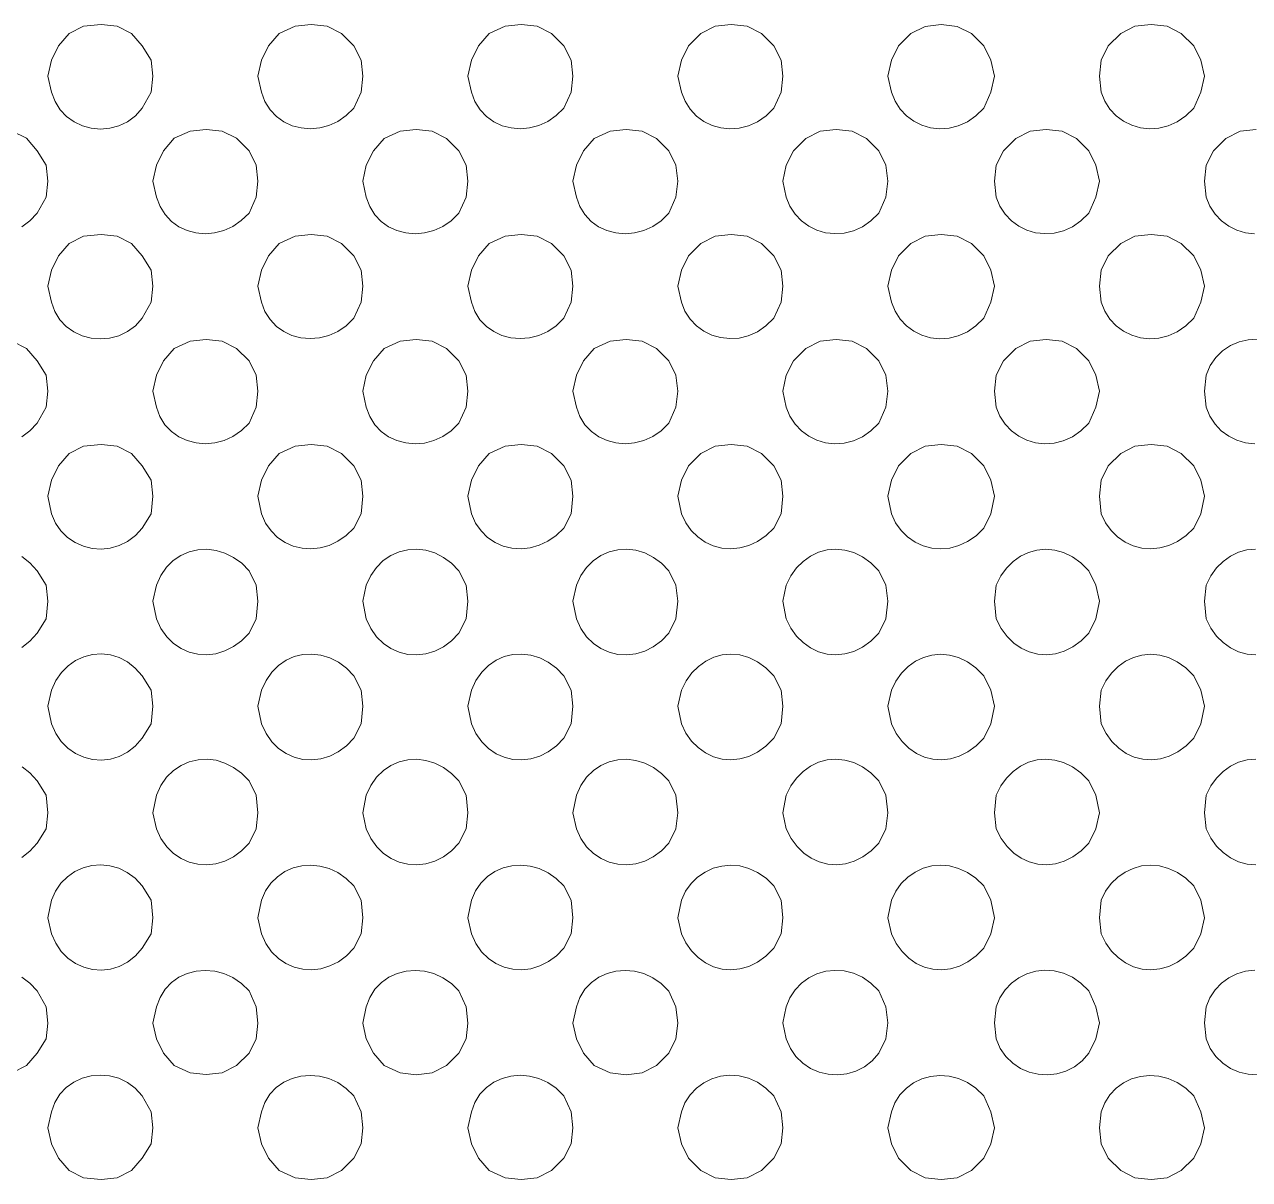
# Model space of a CAD drawing. Extents: x 0 to 248, y -13 to 228.
# Drawn here: x 89.74 to 107.47, y 57.91 to 74.62 of the extents above; entities that cross this region are included whole.
import ezdxf

# ---------------------------------------------------------------- set-up
doc = ezdxf.new("R2010")
doc.units = 0
doc.layers.add('GEOMETRY', color=7, linetype='Continuous')

msp = doc.modelspace()

# ---------------------------------------------------------------- linework, layer by layer
at = {"layer": 'GEOMETRY', "lineweight": 13}
for points in [[(91.594, 73.872), (91.568, 74.102), (91.44, 74.309), (91.284, 74.489), (91.078, 74.593), (90.847, 74.618), (90.589, 74.593), (90.383, 74.489), (90.228, 74.309), (90.125, 74.102), (90.074, 73.872), (90.125, 73.64), (90.177, 73.503), (90.251, 73.384), (90.344, 73.286), (90.452, 73.208), (90.573, 73.152), (90.702, 73.117), (90.835, 73.105), (90.969, 73.117), (91.1, 73.152), (91.225, 73.212), (91.34, 73.298), (91.44, 73.409), (91.568, 73.64), (91.594, 73.872)], [(94.633, 73.872), (94.608, 74.102), (94.504, 74.309), (94.324, 74.489), (94.118, 74.593), (93.887, 74.618), (93.655, 74.593), (93.423, 74.489), (93.268, 74.309), (93.165, 74.102), (93.114, 73.872), (93.165, 73.64), (93.216, 73.503), (93.29, 73.385), (93.383, 73.287), (93.491, 73.21), (93.61, 73.154), (93.739, 73.121), (93.872, 73.109), (94.008, 73.121), (94.142, 73.156), (94.272, 73.216), (94.393, 73.3), (94.504, 73.409), (94.608, 73.64), (94.633, 73.872)], [(97.672, 73.872), (97.647, 74.102), (97.543, 74.309), (97.363, 74.489), (97.157, 74.593), (96.925, 74.618), (96.693, 74.593), (96.461, 74.489), (96.307, 74.309), (96.204, 74.102), (96.152, 73.872), (96.204, 73.64), (96.255, 73.502), (96.329, 73.384), (96.422, 73.287), (96.53, 73.21), (96.649, 73.154), (96.778, 73.121), (96.912, 73.109), (97.047, 73.121), (97.182, 73.157), (97.311, 73.216), (97.433, 73.3), (97.543, 73.409), (97.647, 73.64), (97.672, 73.872)], [(100.711, 73.872), (100.685, 74.102), (100.582, 74.309), (100.402, 74.489), (100.195, 74.593), (99.964, 74.618), (99.732, 74.593), (99.526, 74.489), (99.346, 74.309), (99.243, 74.102), (99.191, 73.872), (99.243, 73.64), (99.296, 73.507), (99.371, 73.392), (99.463, 73.294), (99.569, 73.217), (99.688, 73.159), (99.814, 73.123), (99.946, 73.109), (100.081, 73.119), (100.215, 73.153), (100.345, 73.212), (100.468, 73.297), (100.582, 73.409), (100.685, 73.64), (100.711, 73.872)], [(103.775, 73.872), (103.723, 74.102), (103.621, 74.309), (103.44, 74.489), (103.235, 74.591), (103.003, 74.618), (102.771, 74.591), (102.565, 74.489), (102.384, 74.309), (102.282, 74.102), (102.23, 73.872), (102.282, 73.64), (102.335, 73.508), (102.408, 73.393), (102.5, 73.296), (102.606, 73.218), (102.723, 73.16), (102.85, 73.124), (102.982, 73.11), (103.117, 73.119), (103.251, 73.152), (103.382, 73.211), (103.506, 73.295), (103.621, 73.407), (103.723, 73.64), (103.775, 73.872)], [(106.814, 73.872), (106.762, 74.102), (106.659, 74.309), (106.478, 74.489), (106.273, 74.593), (106.041, 74.618), (105.808, 74.593), (105.603, 74.489), (105.422, 74.309), (105.321, 74.102), (105.294, 73.872), (105.321, 73.64), (105.373, 73.508), (105.446, 73.393), (105.537, 73.296), (105.644, 73.218), (105.761, 73.16), (105.888, 73.124), (106.02, 73.11), (106.155, 73.119), (106.29, 73.152), (106.421, 73.211), (106.545, 73.295), (106.659, 73.407), (106.762, 73.64), (106.814, 73.872)], [(93.114, 72.353), (93.088, 72.584), (92.985, 72.79), (92.804, 72.972), (92.598, 73.074), (92.367, 73.099), (92.135, 73.074), (91.903, 72.972), (91.748, 72.79), (91.646, 72.584), (91.594, 72.353), (91.646, 72.121), (91.697, 71.984), (91.77, 71.867), (91.862, 71.77), (91.969, 71.693), (92.088, 71.637), (92.216, 71.603), (92.35, 71.591), (92.485, 71.603), (92.62, 71.637), (92.75, 71.697), (92.873, 71.78), (92.985, 71.89), (93.088, 72.121), (93.114, 72.353)], [(96.153, 72.351), (96.126, 72.582), (96.024, 72.789), (95.842, 72.97), (95.637, 73.074), (95.406, 73.099), (95.174, 73.074), (94.942, 72.97), (94.787, 72.789), (94.683, 72.582), (94.632, 72.351), (94.683, 72.121), (94.734, 71.984), (94.807, 71.866), (94.899, 71.769), (95.006, 71.692), (95.126, 71.637), (95.255, 71.603), (95.388, 71.591), (95.525, 71.602), (95.66, 71.637), (95.79, 71.696), (95.913, 71.779), (96.024, 71.888), (96.126, 72.121), (96.153, 72.351)], [(99.191, 72.351), (99.165, 72.582), (99.061, 72.789), (98.881, 72.97), (98.675, 73.074), (98.445, 73.099), (98.212, 73.074), (97.981, 72.97), (97.826, 72.789), (97.723, 72.582), (97.671, 72.351), (97.723, 72.121), (97.773, 71.984), (97.846, 71.867), (97.938, 71.769), (98.045, 71.693), (98.165, 71.637), (98.293, 71.603), (98.427, 71.591), (98.564, 71.603), (98.698, 71.637), (98.828, 71.696), (98.951, 71.779), (99.061, 71.888), (99.165, 72.121), (99.191, 72.351)], [(102.23, 72.353), (102.204, 72.583), (102.101, 72.79), (101.92, 72.97), (101.714, 73.074), (101.483, 73.099), (101.251, 73.074), (101.045, 72.97), (100.865, 72.79), (100.761, 72.583), (100.71, 72.353), (100.761, 72.121), (100.814, 71.989), (100.888, 71.874), (100.98, 71.777), (101.086, 71.699), (101.204, 71.642), (101.331, 71.606), (101.463, 71.592), (101.598, 71.601), (101.732, 71.634), (101.863, 71.693), (101.987, 71.778), (102.101, 71.89), (102.204, 72.121), (102.23, 72.353)], [(105.295, 72.353), (105.243, 72.582), (105.14, 72.79), (104.96, 72.97), (104.754, 73.074), (104.523, 73.099), (104.291, 73.074), (104.084, 72.97), (103.904, 72.79), (103.801, 72.582), (103.775, 72.353), (103.801, 72.121), (103.853, 71.989), (103.927, 71.874), (104.019, 71.777), (104.125, 71.699), (104.243, 71.642), (104.37, 71.606), (104.503, 71.592), (104.638, 71.601), (104.772, 71.634), (104.902, 71.693), (105.026, 71.778), (105.14, 71.89), (105.243, 72.121), (105.295, 72.353)], [(91.594, 70.833), (91.568, 71.065), (91.44, 71.27), (91.284, 71.45), (91.078, 71.554), (90.847, 71.579), (90.589, 71.554), (90.383, 71.45), (90.228, 71.27), (90.125, 71.065), (90.074, 70.833), (90.125, 70.601), (90.175, 70.464), (90.248, 70.346), (90.341, 70.249), (90.449, 70.171), (90.57, 70.115), (90.699, 70.081), (90.833, 70.069), (90.968, 70.08), (91.099, 70.115), (91.225, 70.174), (91.34, 70.259), (91.44, 70.368), (91.568, 70.601), (91.594, 70.833)], [(94.633, 70.833), (94.608, 71.065), (94.504, 71.27), (94.324, 71.45), (94.118, 71.554), (93.887, 71.579), (93.655, 71.554), (93.423, 71.45), (93.268, 71.27), (93.165, 71.065), (93.114, 70.833), (93.165, 70.601), (93.216, 70.465), (93.289, 70.348), (93.381, 70.25), (93.488, 70.174), (93.607, 70.118), (93.735, 70.084), (93.869, 70.073), (94.005, 70.084), (94.139, 70.118), (94.27, 70.177), (94.392, 70.26), (94.504, 70.368), (94.608, 70.601), (94.633, 70.833)], [(97.672, 70.833), (97.647, 71.065), (97.543, 71.27), (97.363, 71.45), (97.157, 71.554), (96.925, 71.579), (96.693, 71.554), (96.461, 71.45), (96.307, 71.27), (96.204, 71.065), (96.152, 70.833), (96.204, 70.601), (96.255, 70.465), (96.328, 70.347), (96.42, 70.25), (96.527, 70.174), (96.646, 70.118), (96.774, 70.084), (96.908, 70.073), (97.044, 70.084), (97.179, 70.119), (97.309, 70.177), (97.431, 70.26), (97.543, 70.368), (97.647, 70.601), (97.672, 70.833)], [(100.711, 70.833), (100.685, 71.065), (100.582, 71.27), (100.402, 71.45), (100.195, 71.554), (99.964, 71.579), (99.732, 71.554), (99.526, 71.45), (99.346, 71.27), (99.243, 71.065), (99.191, 70.833), (99.243, 70.601), (99.295, 70.47), (99.369, 70.355), (99.46, 70.258), (99.566, 70.181), (99.684, 70.124), (99.811, 70.087), (99.943, 70.073), (100.078, 70.082), (100.212, 70.115), (100.343, 70.173), (100.467, 70.257), (100.582, 70.368), (100.685, 70.601), (100.711, 70.833)], [(103.775, 70.833), (103.723, 71.063), (103.621, 71.27), (103.44, 71.45), (103.235, 71.554), (103.003, 71.579), (102.771, 71.554), (102.565, 71.45), (102.384, 71.27), (102.282, 71.063), (102.23, 70.833), (102.282, 70.601), (102.335, 70.469), (102.408, 70.354), (102.5, 70.257), (102.606, 70.179), (102.723, 70.121), (102.85, 70.085), (102.982, 70.071), (103.117, 70.08), (103.251, 70.113), (103.382, 70.172), (103.506, 70.256), (103.621, 70.368), (103.723, 70.601), (103.775, 70.833)], [(106.814, 70.833), (106.762, 71.063), (106.659, 71.27), (106.478, 71.45), (106.273, 71.554), (106.041, 71.579), (105.808, 71.554), (105.603, 71.45), (105.422, 71.27), (105.321, 71.063), (105.294, 70.833), (105.321, 70.601), (105.373, 70.469), (105.446, 70.354), (105.537, 70.257), (105.644, 70.179), (105.761, 70.121), (105.888, 70.085), (106.02, 70.071), (106.155, 70.08), (106.29, 70.113), (106.421, 70.172), (106.545, 70.256), (106.659, 70.368), (106.762, 70.601), (106.814, 70.833)], [(93.114, 69.314), (93.088, 69.545), (92.985, 69.751), (92.804, 69.931), (92.598, 70.035), (92.367, 70.062), (92.135, 70.035), (91.903, 69.931), (91.748, 69.751), (91.646, 69.545), (91.594, 69.314), (91.646, 69.083), (91.696, 68.945), (91.769, 68.827), (91.861, 68.73), (91.969, 68.653), (92.089, 68.597), (92.218, 68.564), (92.352, 68.552), (92.489, 68.564), (92.624, 68.599), (92.753, 68.658), (92.875, 68.742), (92.985, 68.851), (93.088, 69.083), (93.114, 69.314)], [(96.153, 69.314), (96.126, 69.543), (96.024, 69.751), (95.842, 69.931), (95.637, 70.035), (95.406, 70.06), (95.174, 70.035), (94.942, 69.931), (94.787, 69.751), (94.683, 69.543), (94.632, 69.314), (94.683, 69.082), (94.734, 68.945), (94.807, 68.827), (94.899, 68.73), (95.006, 68.653), (95.126, 68.597), (95.254, 68.563), (95.388, 68.551), (95.524, 68.562), (95.659, 68.597), (95.789, 68.656), (95.912, 68.74), (96.024, 68.849), (96.126, 69.082), (96.153, 69.314)], [(99.191, 69.314), (99.165, 69.543), (99.061, 69.751), (98.881, 69.931), (98.675, 70.035), (98.445, 70.06), (98.212, 70.035), (97.981, 69.931), (97.826, 69.751), (97.723, 69.543), (97.671, 69.314), (97.723, 69.082), (97.774, 68.944), (97.848, 68.827), (97.94, 68.729), (98.047, 68.652), (98.167, 68.597), (98.295, 68.563), (98.429, 68.551), (98.565, 68.563), (98.699, 68.598), (98.829, 68.657), (98.951, 68.741), (99.061, 68.851), (99.165, 69.082), (99.191, 69.314)], [(102.23, 69.314), (102.204, 69.546), (102.101, 69.751), (101.92, 69.931), (101.714, 70.035), (101.483, 70.06), (101.251, 70.035), (101.045, 69.931), (100.865, 69.751), (100.761, 69.546), (100.71, 69.314), (100.761, 69.082), (100.814, 68.949), (100.888, 68.834), (100.98, 68.737), (101.086, 68.66), (101.204, 68.602), (101.331, 68.566), (101.463, 68.552), (101.598, 68.561), (101.732, 68.595), (101.863, 68.653), (101.987, 68.738), (102.101, 68.851), (102.204, 69.082), (102.23, 69.314)], [(105.295, 69.314), (105.243, 69.546), (105.14, 69.751), (104.96, 69.931), (104.754, 70.035), (104.523, 70.062), (104.291, 70.035), (104.084, 69.931), (103.904, 69.751), (103.801, 69.546), (103.775, 69.314), (103.801, 69.082), (103.854, 68.949), (103.927, 68.834), (104.019, 68.737), (104.126, 68.66), (104.244, 68.602), (104.37, 68.566), (104.503, 68.552), (104.637, 68.561), (104.771, 68.595), (104.902, 68.653), (105.026, 68.738), (105.14, 68.851), (105.243, 69.082), (105.295, 69.314)], [(91.594, 67.794), (91.568, 68.026), (91.44, 68.231), (91.284, 68.413), (91.078, 68.515), (90.847, 68.539), (90.589, 68.515), (90.383, 68.413), (90.228, 68.231), (90.125, 68.026), (90.074, 67.794), (90.125, 67.536), (90.184, 67.403), (90.263, 67.29), (90.359, 67.196), (90.469, 67.122), (90.588, 67.069), (90.715, 67.038), (90.846, 67.028), (90.977, 67.042), (91.106, 67.078), (91.228, 67.138), (91.34, 67.223), (91.44, 67.332), (91.568, 67.536), (91.594, 67.794)], [(94.633, 67.794), (94.608, 68.026), (94.504, 68.231), (94.324, 68.413), (94.118, 68.515), (93.887, 68.539), (93.655, 68.515), (93.423, 68.413), (93.268, 68.231), (93.165, 68.026), (93.114, 67.794), (93.165, 67.536), (93.225, 67.404), (93.304, 67.291), (93.399, 67.197), (93.507, 67.124), (93.626, 67.072), (93.752, 67.041), (93.882, 67.032), (94.014, 67.045), (94.146, 67.081), (94.273, 67.141), (94.393, 67.224), (94.504, 67.332), (94.608, 67.536), (94.633, 67.794)], [(97.672, 67.794), (97.647, 68.026), (97.543, 68.231), (97.363, 68.413), (97.157, 68.515), (96.925, 68.539), (96.693, 68.515), (96.461, 68.413), (96.307, 68.231), (96.204, 68.026), (96.152, 67.794), (96.204, 67.536), (96.264, 67.404), (96.343, 67.291), (96.438, 67.197), (96.546, 67.124), (96.665, 67.072), (96.791, 67.041), (96.922, 67.032), (97.054, 67.046), (97.185, 67.082), (97.312, 67.141), (97.432, 67.225), (97.543, 67.332), (97.647, 67.536), (97.672, 67.794)], [(100.711, 67.794), (100.685, 68.026), (100.582, 68.231), (100.402, 68.413), (100.195, 68.515), (99.964, 68.542), (99.732, 68.515), (99.526, 68.413), (99.346, 68.231), (99.243, 68.026), (99.191, 67.794), (99.243, 67.536), (99.306, 67.408), (99.386, 67.296), (99.481, 67.204), (99.588, 67.13), (99.705, 67.076), (99.829, 67.043), (99.958, 67.032), (100.089, 67.044), (100.219, 67.079), (100.346, 67.138), (100.468, 67.222), (100.582, 67.332), (100.685, 67.536), (100.711, 67.794)], [(103.775, 67.794), (103.723, 68.026), (103.621, 68.231), (103.44, 68.411), (103.235, 68.515), (103.003, 68.539), (102.771, 68.515), (102.565, 68.411), (102.384, 68.231), (102.282, 68.026), (102.23, 67.794), (102.282, 67.536), (102.343, 67.408), (102.423, 67.297), (102.517, 67.204), (102.625, 67.13), (102.742, 67.076), (102.866, 67.043), (102.996, 67.032), (103.127, 67.043), (103.258, 67.078), (103.386, 67.136), (103.508, 67.22), (103.621, 67.329), (103.723, 67.536), (103.775, 67.794)], [(106.814, 67.794), (106.762, 68.026), (106.659, 68.231), (106.478, 68.411), (106.273, 68.515), (106.041, 68.539), (105.808, 68.515), (105.603, 68.411), (105.422, 68.231), (105.321, 68.026), (105.294, 67.794), (105.321, 67.536), (105.383, 67.408), (105.462, 67.296), (105.557, 67.204), (105.665, 67.13), (105.782, 67.076), (105.907, 67.043), (106.037, 67.032), (106.168, 67.044), (106.299, 67.079), (106.426, 67.138), (106.547, 67.222), (106.659, 67.332), (106.762, 67.536), (106.814, 67.794)], [(93.114, 66.275), (93.088, 66.507), (92.985, 66.713), (92.879, 66.822), (92.762, 66.908), (92.637, 66.97), (92.508, 67.009), (92.376, 67.025), (92.246, 67.018), (92.119, 66.988), (91.999, 66.936), (91.889, 66.862), (91.791, 66.765), (91.709, 66.647), (91.646, 66.507), (91.594, 66.275), (91.646, 66.017), (91.711, 65.877), (91.794, 65.759), (91.892, 65.662), (92.002, 65.588), (92.121, 65.535), (92.246, 65.505), (92.376, 65.498), (92.506, 65.514), (92.635, 65.553), (92.76, 65.616), (92.877, 65.702), (92.985, 65.812), (93.088, 66.017), (93.114, 66.275)], [(96.153, 66.275), (96.126, 66.504), (96.024, 66.712), (95.917, 66.822), (95.799, 66.908), (95.675, 66.971), (95.545, 67.01), (95.414, 67.026), (95.285, 67.018), (95.158, 66.988), (95.039, 66.936), (94.929, 66.861), (94.831, 66.763), (94.748, 66.644), (94.683, 66.504), (94.632, 66.275), (94.683, 66.017), (94.749, 65.877), (94.832, 65.758), (94.931, 65.661), (95.04, 65.587), (95.16, 65.534), (95.285, 65.504), (95.415, 65.497), (95.545, 65.513), (95.674, 65.552), (95.799, 65.615), (95.916, 65.701), (96.024, 65.812), (96.126, 66.017), (96.153, 66.275)], [(99.191, 66.275), (99.165, 66.504), (99.061, 66.712), (98.955, 66.822), (98.838, 66.908), (98.714, 66.971), (98.584, 67.01), (98.453, 67.025), (98.323, 67.018), (98.197, 66.988), (98.078, 66.935), (97.968, 66.86), (97.87, 66.763), (97.788, 66.644), (97.723, 66.504), (97.671, 66.275), (97.723, 66.017), (97.789, 65.877), (97.872, 65.758), (97.97, 65.661), (98.079, 65.587), (98.198, 65.534), (98.324, 65.504), (98.453, 65.497), (98.584, 65.513), (98.712, 65.552), (98.837, 65.615), (98.954, 65.701), (99.061, 65.812), (99.165, 66.017), (99.191, 66.275)], [(102.23, 66.275), (102.204, 66.507), (102.101, 66.712), (101.986, 66.827), (101.864, 66.915), (101.738, 66.977), (101.609, 67.014), (101.48, 67.026), (101.353, 67.015), (101.23, 66.981), (101.114, 66.926), (101.007, 66.85), (100.911, 66.754), (100.828, 66.639), (100.761, 66.507), (100.71, 66.275), (100.761, 66.017), (100.828, 65.884), (100.91, 65.769), (101.006, 65.674), (101.114, 65.598), (101.23, 65.542), (101.353, 65.509), (101.48, 65.498), (101.609, 65.51), (101.738, 65.547), (101.865, 65.608), (101.987, 65.697), (102.101, 65.812), (102.204, 66.017), (102.23, 66.275)], [(105.295, 66.275), (105.243, 66.507), (105.14, 66.714), (105.024, 66.829), (104.902, 66.916), (104.775, 66.978), (104.646, 67.014), (104.516, 67.026), (104.389, 67.014), (104.266, 66.98), (104.151, 66.925), (104.044, 66.849), (103.948, 66.753), (103.867, 66.639), (103.801, 66.507), (103.775, 66.275), (103.801, 66.017), (103.871, 65.88), (103.956, 65.764), (104.054, 65.668), (104.162, 65.592), (104.279, 65.539), (104.402, 65.507), (104.528, 65.498), (104.657, 65.512), (104.784, 65.55), (104.909, 65.612), (105.028, 65.699), (105.14, 65.812), (105.243, 66.017), (105.295, 66.275)], [(91.594, 64.755), (91.568, 64.987), (91.44, 65.192), (91.339, 65.306), (91.227, 65.394), (91.105, 65.457), (90.978, 65.496), (90.849, 65.51), (90.72, 65.501), (90.594, 65.469), (90.475, 65.414), (90.366, 65.338), (90.269, 65.241), (90.188, 65.124), (90.125, 64.987), (90.074, 64.755), (90.125, 64.497), (90.187, 64.36), (90.268, 64.242), (90.365, 64.145), (90.474, 64.069), (90.593, 64.015), (90.719, 63.983), (90.848, 63.974), (90.978, 63.988), (91.105, 64.026), (91.226, 64.089), (91.339, 64.178), (91.44, 64.292), (91.568, 64.497), (91.594, 64.755)], [(94.633, 64.755), (94.608, 64.987), (94.504, 65.192), (94.395, 65.303), (94.278, 65.39), (94.153, 65.453), (94.025, 65.492), (93.895, 65.508), (93.766, 65.501), (93.641, 65.471), (93.522, 65.418), (93.412, 65.343), (93.314, 65.246), (93.231, 65.127), (93.165, 64.987), (93.114, 64.755), (93.165, 64.497), (93.231, 64.357), (93.314, 64.239), (93.412, 64.142), (93.521, 64.068), (93.64, 64.015), (93.765, 63.985), (93.894, 63.978), (94.024, 63.994), (94.153, 64.033), (94.277, 64.096), (94.395, 64.182), (94.504, 64.292), (94.608, 64.497), (94.633, 64.755)], [(97.672, 64.755), (97.647, 64.987), (97.543, 65.192), (97.435, 65.303), (97.317, 65.389), (97.193, 65.452), (97.064, 65.492), (96.934, 65.508), (96.805, 65.501), (96.679, 65.471), (96.561, 65.418), (96.451, 65.343), (96.353, 65.246), (96.27, 65.128), (96.204, 64.987), (96.152, 64.755), (96.204, 64.497), (96.27, 64.357), (96.353, 64.239), (96.45, 64.142), (96.56, 64.067), (96.679, 64.015), (96.804, 63.985), (96.933, 63.978), (97.063, 63.994), (97.192, 64.033), (97.316, 64.096), (97.434, 64.182), (97.543, 64.292), (97.647, 64.497), (97.672, 64.755)], [(100.711, 64.755), (100.685, 64.987), (100.582, 65.192), (100.465, 65.308), (100.343, 65.397), (100.217, 65.459), (100.088, 65.496), (99.96, 65.508), (99.833, 65.497), (99.712, 65.463), (99.596, 65.408), (99.49, 65.331), (99.394, 65.235), (99.311, 65.12), (99.243, 64.987), (99.191, 64.755), (99.243, 64.497), (99.309, 64.365), (99.391, 64.25), (99.487, 64.155), (99.594, 64.079), (99.71, 64.023), (99.832, 63.99), (99.959, 63.978), (100.088, 63.991), (100.217, 64.027), (100.344, 64.089), (100.466, 64.177), (100.582, 64.292), (100.685, 64.497), (100.711, 64.755)], [(103.775, 64.755), (103.723, 64.985), (103.621, 65.192), (103.505, 65.307), (103.383, 65.396), (103.255, 65.457), (103.126, 65.494), (102.997, 65.506), (102.87, 65.495), (102.747, 65.461), (102.632, 65.405), (102.525, 65.329), (102.43, 65.233), (102.348, 65.118), (102.282, 64.985), (102.23, 64.755), (102.282, 64.497), (102.352, 64.36), (102.438, 64.243), (102.535, 64.147), (102.644, 64.071), (102.761, 64.018), (102.883, 63.986), (103.01, 63.977), (103.138, 63.992), (103.265, 64.03), (103.39, 64.092), (103.509, 64.18), (103.621, 64.292), (103.723, 64.497), (103.775, 64.755)], [(106.814, 64.755), (106.762, 64.987), (106.659, 65.192), (106.544, 65.308), (106.421, 65.396), (106.295, 65.458), (106.166, 65.495), (106.036, 65.507), (105.909, 65.495), (105.787, 65.461), (105.671, 65.406), (105.565, 65.33), (105.469, 65.234), (105.387, 65.119), (105.321, 64.987), (105.294, 64.755), (105.321, 64.497), (105.391, 64.36), (105.475, 64.244), (105.573, 64.147), (105.682, 64.072), (105.798, 64.018), (105.921, 63.986), (106.048, 63.977), (106.176, 63.991), (106.303, 64.03), (106.428, 64.092), (106.547, 64.179), (106.659, 64.292), (106.762, 64.497), (106.814, 64.755)], [(93.114, 63.209), (93.088, 63.468), (92.985, 63.672), (92.878, 63.783), (92.762, 63.869), (92.637, 63.932), (92.508, 63.971), (92.377, 63.987), (92.247, 63.98), (92.121, 63.95), (92.001, 63.898), (91.891, 63.823), (91.793, 63.726), (91.711, 63.608), (91.646, 63.468), (91.594, 63.209), (91.646, 62.978), (91.711, 62.838), (91.794, 62.719), (91.892, 62.623), (92.002, 62.548), (92.121, 62.496), (92.246, 62.466), (92.376, 62.459), (92.506, 62.474), (92.635, 62.514), (92.76, 62.576), (92.877, 62.662), (92.985, 62.772), (93.088, 62.978), (93.114, 63.209)], [(96.153, 63.209), (96.126, 63.468), (96.024, 63.672), (95.917, 63.782), (95.8, 63.869), (95.675, 63.931), (95.546, 63.97), (95.415, 63.986), (95.286, 63.979), (95.16, 63.95), (95.04, 63.897), (94.93, 63.823), (94.832, 63.726), (94.749, 63.608), (94.683, 63.468), (94.632, 63.209), (94.683, 62.978), (94.749, 62.838), (94.833, 62.719), (94.931, 62.623), (95.041, 62.548), (95.16, 62.496), (95.285, 62.466), (95.414, 62.459), (95.545, 62.474), (95.674, 62.514), (95.798, 62.576), (95.916, 62.662), (96.024, 62.772), (96.126, 62.978), (96.153, 63.209)], [(99.191, 63.209), (99.165, 63.467), (99.061, 63.672), (98.955, 63.782), (98.838, 63.868), (98.714, 63.931), (98.585, 63.97), (98.454, 63.986), (98.325, 63.978), (98.199, 63.949), (98.079, 63.896), (97.969, 63.822), (97.871, 63.725), (97.788, 63.607), (97.723, 63.467), (97.671, 63.209), (97.723, 62.978), (97.789, 62.838), (97.872, 62.72), (97.97, 62.623), (98.08, 62.548), (98.199, 62.496), (98.324, 62.466), (98.453, 62.459), (98.584, 62.475), (98.712, 62.514), (98.837, 62.576), (98.954, 62.662), (99.061, 62.772), (99.165, 62.978), (99.191, 63.209)], [(102.23, 63.21), (102.204, 63.468), (102.101, 63.673), (101.986, 63.789), (101.864, 63.877), (101.738, 63.939), (101.609, 63.975), (101.48, 63.987), (101.353, 63.976), (101.23, 63.942), (101.114, 63.887), (101.007, 63.811), (100.911, 63.715), (100.828, 63.601), (100.761, 63.468), (100.71, 63.21), (100.761, 62.978), (100.831, 62.842), (100.917, 62.725), (101.014, 62.629), (101.123, 62.554), (101.239, 62.5), (101.362, 62.469), (101.489, 62.46), (101.617, 62.474), (101.744, 62.512), (101.869, 62.574), (101.989, 62.661), (102.101, 62.773), (102.204, 62.978), (102.23, 63.21)], [(105.295, 63.21), (105.243, 63.468), (105.14, 63.673), (105.025, 63.789), (104.903, 63.877), (104.776, 63.939), (104.647, 63.975), (104.518, 63.987), (104.391, 63.976), (104.268, 63.942), (104.152, 63.887), (104.045, 63.811), (103.95, 63.715), (103.867, 63.601), (103.801, 63.468), (103.775, 63.21), (103.801, 62.978), (103.871, 62.842), (103.956, 62.725), (104.054, 62.629), (104.162, 62.554), (104.279, 62.5), (104.402, 62.468), (104.528, 62.459), (104.657, 62.473), (104.784, 62.511), (104.909, 62.574), (105.028, 62.661), (105.14, 62.773), (105.243, 62.978), (105.295, 63.21)], [(91.594, 61.691), (91.568, 61.949), (91.44, 62.156), (91.337, 62.265), (91.223, 62.349), (91.1, 62.409), (90.971, 62.444), (90.84, 62.457), (90.71, 62.447), (90.584, 62.415), (90.465, 62.361), (90.357, 62.287), (90.262, 62.193), (90.184, 62.08), (90.125, 61.949), (90.074, 61.691), (90.125, 61.461), (90.187, 61.323), (90.267, 61.205), (90.364, 61.108), (90.473, 61.032), (90.593, 60.978), (90.719, 60.945), (90.848, 60.936), (90.979, 60.95), (91.106, 60.988), (91.227, 61.051), (91.34, 61.14), (91.44, 61.254), (91.568, 61.461), (91.594, 61.691)], [(94.633, 61.691), (94.608, 61.949), (94.504, 62.156), (94.392, 62.263), (94.271, 62.346), (94.144, 62.405), (94.012, 62.44), (93.88, 62.453), (93.749, 62.444), (93.623, 62.413), (93.505, 62.36), (93.397, 62.287), (93.303, 62.194), (93.224, 62.081), (93.165, 61.949), (93.114, 61.691), (93.165, 61.461), (93.23, 61.32), (93.312, 61.202), (93.41, 61.105), (93.52, 61.03), (93.639, 60.977), (93.765, 60.947), (93.894, 60.94), (94.025, 60.956), (94.154, 60.995), (94.279, 61.057), (94.396, 61.144), (94.504, 61.254), (94.608, 61.461), (94.633, 61.691)], [(97.672, 61.691), (97.647, 61.949), (97.543, 62.156), (97.433, 62.262), (97.313, 62.345), (97.186, 62.404), (97.054, 62.44), (96.921, 62.453), (96.79, 62.444), (96.664, 62.413), (96.545, 62.361), (96.436, 62.288), (96.341, 62.195), (96.263, 62.081), (96.204, 61.949), (96.152, 61.691), (96.204, 61.461), (96.268, 61.32), (96.351, 61.201), (96.449, 61.104), (96.559, 61.03), (96.678, 60.977), (96.804, 60.947), (96.934, 60.94), (97.065, 60.956), (97.194, 60.995), (97.318, 61.058), (97.436, 61.144), (97.543, 61.254), (97.647, 61.461), (97.672, 61.691)], [(100.711, 61.691), (100.685, 61.949), (100.582, 62.156), (100.468, 62.265), (100.346, 62.349), (100.219, 62.407), (100.088, 62.442), (99.957, 62.453), (99.827, 62.441), (99.703, 62.409), (99.586, 62.355), (99.478, 62.281), (99.384, 62.188), (99.304, 62.077), (99.243, 61.949), (99.191, 61.691), (99.243, 61.461), (99.309, 61.328), (99.391, 61.213), (99.486, 61.116), (99.593, 61.04), (99.709, 60.985), (99.831, 60.951), (99.959, 60.939), (100.088, 60.952), (100.217, 60.988), (100.344, 61.05), (100.466, 61.138), (100.582, 61.254), (100.685, 61.461), (100.711, 61.691)], [(103.775, 61.691), (103.723, 61.949), (103.621, 62.154), (103.506, 62.264), (103.384, 62.348), (103.256, 62.407), (103.126, 62.442), (102.996, 62.453), (102.867, 62.442), (102.744, 62.409), (102.627, 62.355), (102.52, 62.281), (102.425, 62.188), (102.345, 62.077), (102.282, 61.949), (102.23, 61.691), (102.282, 61.459), (102.352, 61.322), (102.437, 61.205), (102.535, 61.108), (102.643, 61.033), (102.76, 60.979), (102.883, 60.948), (103.01, 60.939), (103.139, 60.953), (103.266, 60.991), (103.391, 61.054), (103.51, 61.141), (103.621, 61.254), (103.723, 61.459), (103.775, 61.691)], [(106.814, 61.691), (106.762, 61.949), (106.659, 62.154), (106.545, 62.264), (106.423, 62.348), (106.295, 62.407), (106.164, 62.442), (106.034, 62.453), (105.905, 62.442), (105.781, 62.408), (105.664, 62.355), (105.558, 62.281), (105.463, 62.188), (105.383, 62.077), (105.321, 61.949), (105.294, 61.691), (105.321, 61.459), (105.386, 61.326), (105.468, 61.211), (105.563, 61.116), (105.671, 61.04), (105.787, 60.984), (105.91, 60.95), (106.038, 60.939), (106.168, 60.952), (106.297, 60.988), (106.424, 61.05), (106.545, 61.138), (106.659, 61.254), (106.762, 61.459), (106.814, 61.691)], [(93.114, 60.17), (93.088, 60.403), (92.985, 60.634), (92.874, 60.743), (92.752, 60.827), (92.623, 60.886), (92.488, 60.921), (92.352, 60.932), (92.218, 60.921), (92.09, 60.887), (91.97, 60.832), (91.863, 60.755), (91.77, 60.658), (91.697, 60.54), (91.646, 60.403), (91.594, 60.17), (91.646, 59.941), (91.748, 59.733), (91.903, 59.554), (92.135, 59.45), (92.367, 59.425), (92.598, 59.45), (92.804, 59.554), (92.985, 59.733), (93.088, 59.941), (93.114, 60.17)], [(96.153, 60.17), (96.126, 60.403), (96.024, 60.634), (95.914, 60.743), (95.792, 60.826), (95.662, 60.885), (95.527, 60.921), (95.391, 60.932), (95.258, 60.921), (95.129, 60.888), (95.009, 60.832), (94.901, 60.756), (94.808, 60.658), (94.735, 60.541), (94.683, 60.403), (94.632, 60.17), (94.683, 59.939), (94.787, 59.733), (94.942, 59.554), (95.174, 59.45), (95.406, 59.422), (95.637, 59.45), (95.842, 59.554), (96.024, 59.733), (96.126, 59.939), (96.153, 60.17)], [(99.191, 60.17), (99.165, 60.403), (99.061, 60.633), (98.952, 60.742), (98.83, 60.826), (98.701, 60.885), (98.566, 60.92), (98.431, 60.932), (98.296, 60.921), (98.168, 60.887), (98.048, 60.832), (97.94, 60.755), (97.848, 60.658), (97.774, 60.54), (97.723, 60.403), (97.671, 60.17), (97.723, 59.939), (97.826, 59.733), (97.981, 59.554), (98.212, 59.45), (98.445, 59.422), (98.675, 59.45), (98.881, 59.554), (99.061, 59.733), (99.165, 59.939), (99.191, 60.17)], [(102.23, 60.171), (102.204, 60.403), (102.101, 60.634), (101.987, 60.746), (101.863, 60.831), (101.732, 60.89), (101.598, 60.923), (101.464, 60.932), (101.332, 60.918), (101.205, 60.882), (101.087, 60.825), (100.981, 60.747), (100.889, 60.65), (100.815, 60.535), (100.761, 60.403), (100.71, 60.171), (100.761, 59.939), (100.82, 59.802), (100.901, 59.684), (101, 59.588), (101.113, 59.513), (101.238, 59.459), (101.369, 59.428), (101.504, 59.419), (101.639, 59.434), (101.77, 59.472), (101.893, 59.535), (102.004, 59.622), (102.101, 59.734), (102.204, 59.939), (102.23, 60.171)], [(105.295, 60.171), (105.243, 60.403), (105.14, 60.634), (105.026, 60.746), (104.902, 60.832), (104.772, 60.89), (104.638, 60.924), (104.503, 60.933), (104.371, 60.919), (104.244, 60.883), (104.126, 60.826), (104.02, 60.748), (103.928, 60.651), (103.854, 60.536), (103.801, 60.403), (103.775, 60.171), (103.801, 59.939), (103.859, 59.802), (103.939, 59.685), (104.038, 59.588), (104.151, 59.513), (104.276, 59.46), (104.407, 59.428), (104.543, 59.42), (104.678, 59.434), (104.808, 59.472), (104.932, 59.535), (105.043, 59.622), (105.14, 59.734), (105.243, 59.939), (105.295, 60.171)], [(91.594, 58.652), (91.568, 58.884), (91.44, 59.117), (91.339, 59.227), (91.224, 59.311), (91.099, 59.37), (90.967, 59.405), (90.832, 59.416), (90.699, 59.404), (90.569, 59.37), (90.449, 59.313), (90.34, 59.236), (90.248, 59.138), (90.175, 59.02), (90.125, 58.884), (90.074, 58.652), (90.125, 58.42), (90.228, 58.215), (90.383, 58.035), (90.589, 57.931), (90.847, 57.906), (91.078, 57.931), (91.284, 58.035), (91.44, 58.215), (91.568, 58.42), (91.594, 58.652)], [(94.633, 58.652), (94.608, 58.884), (94.504, 59.117), (94.393, 59.224), (94.272, 59.307), (94.142, 59.366), (94.007, 59.401), (93.871, 59.412), (93.737, 59.401), (93.608, 59.367), (93.488, 59.312), (93.38, 59.235), (93.288, 59.138), (93.215, 59.021), (93.165, 58.884), (93.114, 58.652), (93.165, 58.42), (93.268, 58.215), (93.423, 58.035), (93.655, 57.931), (93.887, 57.906), (94.118, 57.931), (94.324, 58.035), (94.504, 58.215), (94.608, 58.42), (94.633, 58.652)], [(97.672, 58.652), (97.647, 58.884), (97.543, 59.117), (97.432, 59.225), (97.309, 59.309), (97.179, 59.367), (97.045, 59.402), (96.909, 59.414), (96.775, 59.402), (96.647, 59.369), (96.527, 59.313), (96.42, 59.236), (96.328, 59.139), (96.255, 59.021), (96.204, 58.884), (96.152, 58.652), (96.204, 58.42), (96.307, 58.215), (96.461, 58.035), (96.693, 57.931), (96.925, 57.906), (97.157, 57.931), (97.363, 58.035), (97.543, 58.215), (97.647, 58.42), (97.672, 58.652)], [(100.711, 58.652), (100.685, 58.884), (100.582, 59.117), (100.467, 59.228), (100.343, 59.313), (100.213, 59.371), (100.078, 59.404), (99.943, 59.413), (99.811, 59.399), (99.684, 59.363), (99.566, 59.305), (99.46, 59.228), (99.368, 59.131), (99.295, 59.016), (99.243, 58.884), (99.191, 58.652), (99.243, 58.422), (99.346, 58.215), (99.526, 58.035), (99.732, 57.931), (99.964, 57.906), (100.195, 57.931), (100.402, 58.035), (100.582, 58.215), (100.685, 58.422), (100.711, 58.652)], [(103.775, 58.652), (103.723, 58.884), (103.621, 59.117), (103.507, 59.227), (103.383, 59.311), (103.253, 59.369), (103.118, 59.402), (102.983, 59.412), (102.85, 59.398), (102.723, 59.362), (102.605, 59.304), (102.499, 59.227), (102.407, 59.131), (102.334, 59.016), (102.282, 58.884), (102.23, 58.652), (102.282, 58.42), (102.384, 58.215), (102.565, 58.035), (102.771, 57.931), (103.003, 57.906), (103.235, 57.931), (103.44, 58.035), (103.621, 58.215), (103.723, 58.42), (103.775, 58.652)], [(106.814, 58.652), (106.762, 58.884), (106.659, 59.117), (106.545, 59.228), (106.421, 59.311), (106.29, 59.369), (106.155, 59.402), (106.02, 59.411), (105.887, 59.397), (105.76, 59.361), (105.642, 59.304), (105.535, 59.226), (105.444, 59.13), (105.372, 59.015), (105.321, 58.884), (105.294, 58.652), (105.321, 58.42), (105.422, 58.215), (105.603, 58.035), (105.808, 57.931), (106.041, 57.906), (106.273, 57.931), (106.478, 58.035), (106.659, 58.215), (106.762, 58.42), (106.814, 58.652)]]:
    msp.add_lwpolyline(points, close=True, dxfattribs=at)
for points in [[(89.696, 71.692), (89.813, 71.778), (89.92, 71.89), (90.049, 72.121), (90.075, 72.353), (90.075, 72.353), (90.049, 72.584), (89.92, 72.79), (89.765, 72.972), (89.559, 73.074)], [(107.561, 73.099), (107.329, 73.074), (107.123, 72.97), (106.943, 72.79), (106.84, 72.582), (106.814, 72.353), (106.84, 72.121), (106.893, 71.989), (106.967, 71.874), (107.059, 71.777), (107.165, 71.699), (107.282, 71.642), (107.408, 71.606), (107.54, 71.591)], [(89.698, 68.652), (89.814, 68.738), (89.92, 68.851), (90.049, 69.083), (90.075, 69.314), (90.075, 69.314), (90.049, 69.545), (89.92, 69.751), (89.765, 69.931), (89.559, 70.035)], [(107.582, 70.066), (107.447, 70.057), (107.315, 70.026), (107.191, 69.972), (107.077, 69.897), (106.978, 69.8), (106.898, 69.683), (106.84, 69.546), (106.814, 69.314), (106.84, 69.082), (106.893, 68.949), (106.967, 68.834), (107.058, 68.737), (107.165, 68.66), (107.283, 68.602), (107.409, 68.566), (107.542, 68.552)], [(107.555, 67.026), (107.428, 67.015), (107.306, 66.981), (107.19, 66.925), (107.083, 66.849), (106.988, 66.754), (106.906, 66.639), (106.84, 66.507), (106.814, 66.275), (106.84, 66.017), (106.907, 65.884), (106.99, 65.769), (107.085, 65.674), (107.192, 65.598), (107.308, 65.542), (107.43, 65.509), (107.557, 65.498)], [(89.698, 65.605), (89.813, 65.695), (89.92, 65.812), (90.049, 66.017), (90.075, 66.275), (90.075, 66.275), (90.049, 66.507), (89.92, 66.714), (89.814, 66.83), (89.699, 66.919)], [(89.698, 62.565), (89.813, 62.655), (89.92, 62.772), (90.049, 62.978), (90.075, 63.209), (90.075, 63.209), (90.049, 63.468), (89.92, 63.673), (89.815, 63.79), (89.7, 63.879)], [(107.557, 63.987), (107.43, 63.976), (107.308, 63.942), (107.192, 63.887), (107.085, 63.811), (106.989, 63.715), (106.907, 63.601), (106.84, 63.468), (106.814, 63.209), (106.84, 62.978), (106.907, 62.845), (106.99, 62.731), (107.085, 62.635), (107.192, 62.559), (107.308, 62.503), (107.43, 62.47), (107.557, 62.459)], [(89.559, 59.45), (89.765, 59.554), (89.92, 59.733), (90.049, 59.939), (90.075, 60.17), (90.075, 60.17), (90.049, 60.403), (89.92, 60.634), (89.814, 60.747), (89.698, 60.832)], [(107.542, 60.933), (107.41, 60.919), (107.284, 60.883), (107.166, 60.826), (107.059, 60.748), (106.968, 60.651), (106.893, 60.536), (106.84, 60.403), (106.814, 60.171), (106.84, 59.939), (106.898, 59.802), (106.979, 59.684), (107.078, 59.588), (107.191, 59.513), (107.315, 59.459), (107.447, 59.428), (107.582, 59.419)]]:
    msp.add_lwpolyline(points, dxfattribs=at)

doc.saveas('drawing.dxf')
